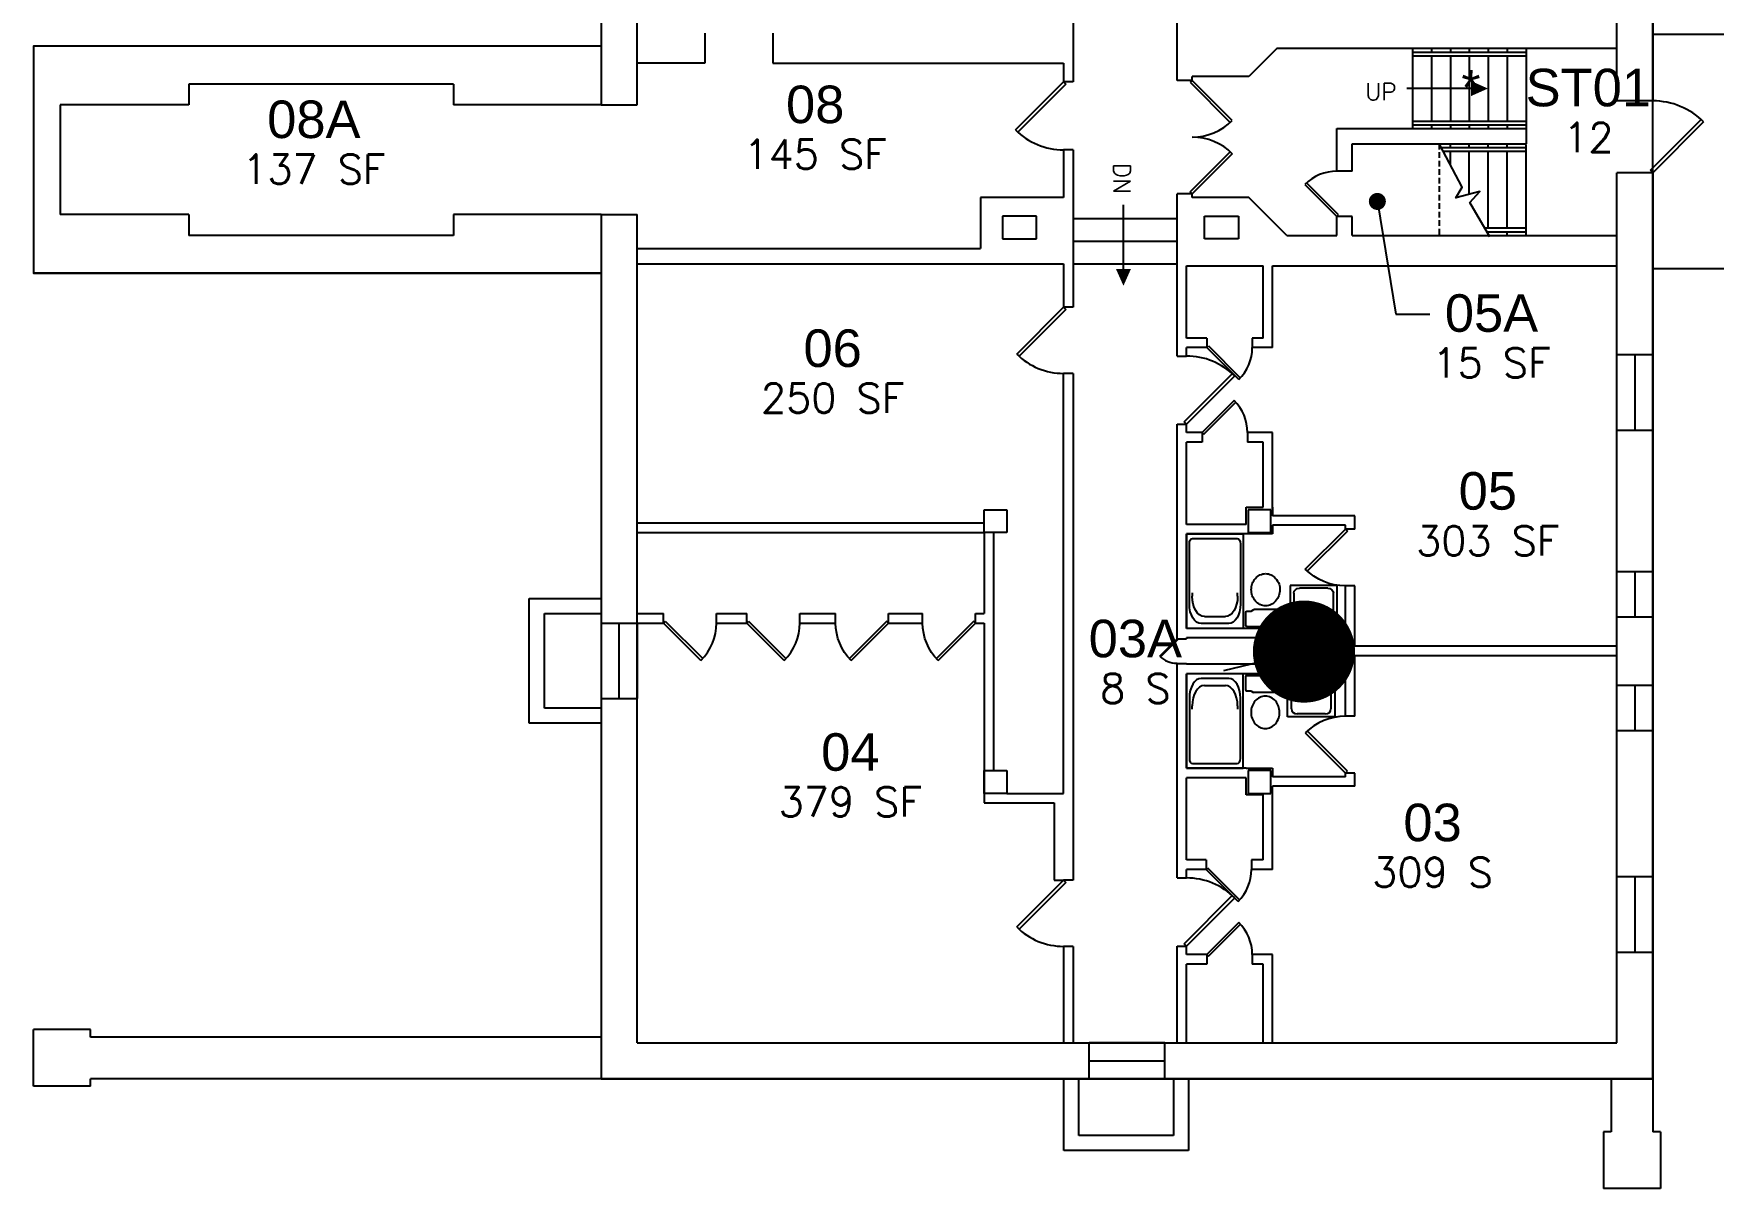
# Model space of a CAD drawing. Header units: inches. Extents: x 3065714 to 3066071, y 1244958 to 1245337.
# Drawn here: x 3065849.7 to 3065923.7, y 1245121.8 to 1245172.7 of the extents above; entities that cross this region are included whole.
import ezdxf
from ezdxf import colors
from ezdxf.entities.mleader import LeaderData, LeaderLine
from ezdxf.enums import TextEntityAlignment as Align
from ezdxf.math import Vec2, Vec3

# ---------------------------------------------------------------- set-up
doc = ezdxf.new("R2010")
doc.units = ezdxf.units.IN
doc.header["$MEASUREMENT"] = 0
doc.linetypes.add('HIDDEN', pattern=[0.375, 0.25, -0.125])
for name, color, linetype in [('A-AREA-BOUN', 3, 'HIDDEN'), ('A-DOOR', 2, 'Continuous'), ('A-FLOR-LEVL', 3, 'Continuous'), ('A-GLAZ', 2, 'Continuous'), ('A-SPAC-ANOT', 7, 'Continuous'), ('A-SPAC-GROS', 6, 'Continuous'), ('A-SPAC-RMNO', 4, 'Continuous'), ('A-SPAC-RMTW', 4, 'Continuous'), ('A-WALL', 7, 'Continuous'), ('L-SITE', 1, 'Continuous'), ('P-FIXT', 3, 'Continuous'), ('S-COLS', 5, 'Continuous')]:
    doc.layers.add(name, color=color, linetype=linetype)
doc.styles.add('FAI1', font='arial.ttf')
doc.styles.add('ROMANS', font='romans.shx')
doc.styles.add('SIMPLEX', font='simplex')
doc.styles.get("Standard").update_dxf_attribs({"font": 'arial.ttf'})
doc.dimstyles.get("Standard").update_dxf_attribs({"dimtxt": 0.18, "dimasz": 0.18, "dimexe": 0.18, "dimexo": 0.0625, "dimgap": 0.09, "dimtad": 0, "dimtih": 1, "dimtoh": 1, "dimdec": 4, "dimzin": 0, "dimdsep": 46, "dimtxsty": 'Standard', "dimcen": 0.09, "dimadec": 0, "dimazin": 0, "dimtfac": 1, "dimtdec": 4, "dimtofl": 0, "dimtmove": 0, "dimatfit": 3, "dimfxl": 1, "dimtolj": 1, "dimtzin": 0, "dimarcsym": 0})

# ---------------------------------------------------------------- blocks, each defined once
blk = doc.blocks.new('AB141')
for p, q in [((1, 0.5), (0, 0.5)), ((0, 0.5), (0, -0.5)), ((0.05, 0.395071), (0.05, -0.395071)), ((0.743209, 0.45), (0.104929, 0.45)), ((0.624759, 0.4), (0.660817, 0.4)), ((1, -0.5), (1, 0.5)), ((0.874759, 0.186058), (0.874759, -0.186058)), ((0.95, -0.243209), (0.95, 0.243209)), ((0, -0.5), (1, -0.5)), ((0.104929, -0.45), (0.743209, -0.45)), ((0.660817, -0.4), (0.624759, -0.4))]:
    blk.add_line(p, q)
for centre, radius, start, end in [((0.104929, 0.395071), 0.054929, 90, 180), ((0.660817, 0.186058), 0.213942, 0, 90), ((0.743209, 0.243209), 0.206791, 0, 90), ((0.660817, -0.186058), 0.213942, 270, 0), ((0.743209, -0.243209), 0.206791, 270, 0), ((0.104929, -0.395071), 0.054929, 180, 270)]:
    blk.add_arc(centre, radius, start, end)
blk = doc.blocks.new('AC141')
for p, q in [((0, 0.5), (1, 0.5)), ((0, -0.5), (0, 0.5)), ((0.346581, 0.4183), (0.810283, 0.4183)), ((1, 0.5), (1, -0.5)), ((0.0753, 0.12255), (0.145017, 0.12255)), ((0.0753, -0.12255), (0.0753, 0.12255)), ((0.145017, 0.12255), (0.145017, -0.12255)), ((0.226581, -0.2983), (0.226581, 0.2983)), ((0.930283, 0.2983), (0.930283, -0.2983)), ((0.145017, -0.12255), (0.0753, -0.12255)), ((1, -0.5), (0, -0.5)), ((0.810283, -0.4183), (0.346581, -0.4183))]:
    blk.add_line(p, q)
for centre, start, end in [((0.346581, 0.2983), 90, 180), ((0.810283, 0.2983), 0, 90), ((0.346581, -0.2983), 180, 270), ((0.810283, -0.2983), 270, 0)]:
    blk.add_arc(centre, 0.12, start, end)
blk = doc.blocks.new('AD131')
for p, q in [((0.03333, -0.475023), (0.03333, 0.475023)), ((0.05833, 0.500023), (0.298978, 0.500023)), ((0.323978, 0.475023), (0.323978, 0.362171)), ((0.323978, 0.362171), (0.354249, 0.298611)), ((0.354249, 0.298611), (0.354249, -0.298611)), ((0.323978, -0.362171), (0.354249, -0.298611)), ((0.05833, -0.500023), (0.298978, -0.500023)), ((0.323978, -0.475023), (0.323978, -0.362171))]:
    blk.add_line(p, q)
blk.add_lwpolyline([(1.033321, -0.002131, 0.084445), (1.00948, 0.138025, 0.091522), (0.944276, 0.252035, 0.103706), (0.835094, 0.337134, 0.134256), (0.729302, 0.357313, 0.114344), (0.615596, 0.330966, 0.103706), (0.514328, 0.252035, 0.091522), (0.449124, 0.138025, 0.084445), (0.425283, -0.002131, 0.084445), (0.449124, -0.142287, 0.091522), (0.514328, -0.256296, 0.103706), (0.615596, -0.335228, 0.114344), (0.729302, -0.361575, 0.114344), (0.843008, -0.335228, 0.103706), (0.944276, -0.256296, 0.091522), (1.00948, -0.142287, 0.084445)], format="xyb", close=True)
for centre, start, end in [((0.05833, 0.475023), 90, 180), ((0.298978, 0.475023), 0, 90), ((0.05833, -0.475023), 180, 270), ((0.298978, -0.475023), 270, 0)]:
    blk.add_arc(centre, 0.025, start, end)
blk = doc.blocks.new('ADO101')
for p, q in [((-0.207108, 0.707105), (0.499997, 0)), ((0.465624, -0.034373), (-0.240645, 0.671896)), ((0.499997, 0), (0.465624, -0.034373))]:
    blk.add_line(p, q)
blk.add_arc((0.499997, 0), 0.999997, 135, 180)
blk = doc.blocks.new('AWI002')
blk.add_line((-0.5, -1), (0.5, -1))
blk = doc.blocks.new('ADO401')
for p, q in [((-0.146446, 0.353552), (-0.499999, 0)), ((-0.482812, -0.017187), (-0.129678, 0.335948)), ((-0.129678, 0.335948), (-0.146446, 0.353552)), ((0.129678, 0.335948), (0.146446, 0.353552)), ((0.482812, -0.017187), (0.129678, 0.335948)), ((0.146446, 0.353552), (0.499999, 0)), ((-0.499999, 0), (-0.482812, -0.017187)), ((0.499999, 0), (0.482812, -0.017187))]:
    blk.add_line(p, q)
for centre, start, end in [((-0.499999, 0), 0, 45), ((0.499999, 0), 135, 180)]:
    blk.add_arc(centre, 0.499999, start, end)
blk = doc.blocks.new('ADO001')
for p, q in [((0.207106, 0.707105), (-0.499999, 0)), ((-0.465625, -0.034373), (0.240643, 0.671896)), ((-0.499999, 0), (-0.465625, -0.034373))]:
    blk.add_line(p, q)
blk.add_arc((-0.499999, 0), 0.999997, 0, 45)
blk = doc.blocks.new('FMGRM1')
at = {"style": 'FAI1'}
for tag, p in [('DATA1', (0, -0.2836)), ('DATA2', (0, -0.443)), ('DATA3', (0, -0.6024)), ('DATA4', (0, -0.7618)), ('DATA5', (0, -0.9213))]:
    blk.add_attdef(tag, text='', height=0.1172, dxfattribs=at).set_placement(p, align=Align.CENTER)
at = {"layer": 'A-SPAC-RMNO', "style": 'FAI1'}
blk.add_attdef('RMNUMB', text='', height=0.16, dxfattribs=at).set_placement((0, 0), align=Align.MIDDLE)
blk = doc.blocks.new('_Dot')
at = {"color": 0, "linetype": 'ByBlock', "lineweight": -2}
blk.add_line((-0.5, 0), (-1, 0), dxfattribs=at)
at = {"color": 0, "linetype": 'ByBlock', "const_width": 0.5}
blk.add_lwpolyline([(-0.25, 0, 1), (0.25, 0, 1)], format="xyb", close=True, dxfattribs=at)
blk = doc.blocks.new('SEECHART')
blk.add_text('*', height=0.15).set_placement((0, 0), align=Align.MIDDLE_CENTER)

msp = doc.modelspace()

# ---------------------------------------------------------------- linework, layer by layer
at = {"layer": 'A-AREA-BOUN'}
msp.add_line((3065911.599, 1245167.836), (3065911.599, 1245163.794), dxfattribs=at)
at = {"layer": 'A-FLOR-LEVL'}
for p, q in [((3065910.432, 1245172.044), (3065910.432, 1245168.503)), ((3065911.266, 1245172.044), (3065911.266, 1245171.878)), ((3065912.099, 1245172.044), (3065912.099, 1245171.878)), ((3065912.932, 1245172.044), (3065912.932, 1245171.878)), ((3065913.766, 1245172.044), (3065913.766, 1245171.878)), ((3065914.599, 1245172.044), (3065914.599, 1245171.878)), ((3065915.432, 1245172.044), (3065915.432, 1245168.503)), ((3065910.432, 1245171.878), (3065915.432, 1245171.878)), ((3065910.432, 1245171.711), (3065915.432, 1245171.711)), ((3065911.266, 1245171.711), (3065911.266, 1245168.836)), ((3065912.099, 1245171.711), (3065912.099, 1245168.836)), ((3065912.932, 1245171.711), (3065912.932, 1245168.836)), ((3065913.766, 1245171.711), (3065913.766, 1245168.836)), ((3065914.599, 1245171.711), (3065914.599, 1245168.836)), ((3065913.005, 1245170.269), (3065910.182, 1245170.269)), ((3065910.432, 1245168.836), (3065915.432, 1245168.836)), ((3065910.432, 1245168.669), (3065915.432, 1245168.669)), ((3065911.266, 1245168.669), (3065911.266, 1245168.503)), ((3065912.099, 1245168.669), (3065912.099, 1245168.503)), ((3065912.932, 1245168.669), (3065912.932, 1245168.503)), ((3065913.766, 1245168.669), (3065913.766, 1245168.503)), ((3065914.599, 1245168.669), (3065914.599, 1245168.503)), ((3065911.695, 1245167.669), (3065915.432, 1245167.669)), ((3065912.099, 1245167.669), (3065912.099, 1245167.799)), ((3065912.932, 1245167.669), (3065912.932, 1245167.799)), ((3065913.766, 1245167.669), (3065913.766, 1245167.799)), ((3065914.599, 1245167.669), (3065914.599, 1245167.799)), ((3065915.432, 1245163.794), (3065915.432, 1245167.799)), ((3065911.783, 1245167.503), (3065915.432, 1245167.503)), ((3065912.099, 1245166.905), (3065912.099, 1245167.503)), ((3065912.932, 1245165.607), (3065912.932, 1245167.503)), ((3065913.766, 1245164.128), (3065913.766, 1245167.503)), ((3065914.599, 1245164.128), (3065914.599, 1245167.503)), ((3065897.695, 1245162.323), (3065897.695, 1245165.146)), ((3065895.474, 1245164.548), (3065900.058, 1245164.548)), ((3065913.603, 1245164.128), (3065915.432, 1245164.128)), ((3065913.699, 1245163.961), (3065915.432, 1245163.961)), ((3065913.766, 1245163.794), (3065913.766, 1245163.961)), ((3065914.599, 1245163.794), (3065914.599, 1245163.961)), ((3065895.474, 1245163.548), (3065900.058, 1245163.548)), ((3065895.474, 1245162.548), (3065900.058, 1245162.548))]:
    msp.add_line(p, q, dxfattribs=at)
at = {"layer": 'A-FLOR-LEVL', "flags": 128}
msp.add_lwpolyline([(3065913.829, 1245163.735), (3065912.955, 1245165.251), (3065913.401, 1245165.732), (3065912.331, 1245165.447), (3065912.616, 1245165.928), (3065911.635, 1245167.782)], dxfattribs=at)
at = {"layer": 'A-FLOR-LEVL'}
for points in [[(3065913.005, 1245170.602), (3065913.005, 1245169.935), (3065913.752, 1245170.269)], [(3065898.028, 1245162.323), (3065897.362, 1245162.323), (3065897.695, 1245161.576)]]:
    msp.add_solid(points, dxfattribs=at)
at = {"layer": 'A-GLAZ'}
for p, q in [((3065919.432, 1245155.215), (3065919.432, 1245158.548)), ((3065921.016, 1245155.215), (3065921.016, 1245158.548)), ((3065919.432, 1245147.079), (3065919.432, 1245149.079)), ((3065919.432, 1245146.98), (3065919.432, 1245148.98)), ((3065921.016, 1245146.98), (3065921.016, 1245148.98)), ((3065874.683, 1245146.715), (3065874.683, 1245143.382)), ((3065876.266, 1245146.715), (3065876.266, 1245143.382)), ((3065919.432, 1245142.079), (3065919.432, 1245144.079)), ((3065919.432, 1245141.98), (3065919.432, 1245143.98)), ((3065921.016, 1245141.98), (3065921.016, 1245143.98)), ((3065919.432, 1245132.215), (3065919.432, 1245135.548)), ((3065921.016, 1245132.215), (3065921.016, 1245135.548)), ((3065899.516, 1245128.215), (3065896.183, 1245128.215)), ((3065899.516, 1245126.632), (3065896.183, 1245126.632))]:
    msp.add_line(p, q, dxfattribs=at)
at = {"layer": 'A-SPAC-GROS'}
msp.add_lwpolyline([(3065874.683, 1245172.132), (3065849.683, 1245172.132), (3065849.683, 1245162.132), (3065874.683, 1245162.132), (3065874.683, 1245126.632), (3065895.064, 1245126.632), (3065900.564, 1245126.632), (3065921.016, 1245126.632), (3065921.016, 1245312.465), (3065917.016, 1245312.465), (3065917.016, 1245321.465), (3065902.349, 1245321.465), (3065893.349, 1245321.465), (3065888.683, 1245321.465), (3065888.683, 1245312.465), (3065874.683, 1245312.465)], close=True, dxfattribs=at)
at = {"layer": 'A-WALL'}
for p, q in [((3065874.683, 1245312.465), (3065874.683, 1245169.548)), ((3065921.016, 1245312.465), (3065921.016, 1245169.724)), ((3065876.266, 1245169.548), (3065876.266, 1245310.882)), ((3065919.432, 1245169.724), (3065919.432, 1245310.866)), ((3065895.474, 1245177.507), (3065895.474, 1245170.569)), ((3065900.058, 1245170.628), (3065900.058, 1245177.215)), ((3065879.248, 1245172.715), (3065879.248, 1245171.382)), ((3065882.248, 1245172.715), (3065882.248, 1245171.382)), ((3065904.474, 1245172.044), (3065903.224, 1245170.794)), ((3065904.474, 1245172.044), (3065919.432, 1245172.044)), ((3065879.248, 1245171.382), (3065876.266, 1245171.382)), ((3065882.248, 1245171.382), (3065895.058, 1245171.382)), ((3065895.058, 1245171.382), (3065895.058, 1245170.569)), ((3065895.474, 1245170.569), (3065895.058, 1245170.569)), ((3065900.724, 1245170.628), (3065900.058, 1245170.628)), ((3065900.724, 1245170.628), (3065900.724, 1245170.794)), ((3065903.224, 1245170.794), (3065900.724, 1245170.794)), ((3065874.683, 1245169.548), (3065876.266, 1245169.548)), ((3065921.016, 1245169.724), (3065919.432, 1245169.724)), ((3065907.099, 1245168.503), (3065915.432, 1245168.503)), ((3065907.099, 1245166.628), (3065907.099, 1245168.503)), ((3065915.432, 1245168.503), (3065915.432, 1245167.836)), ((3065895.058, 1245167.569), (3065895.058, 1245165.548)), ((3065895.474, 1245167.569), (3065895.058, 1245167.569)), ((3065895.058, 1245167.569), (3065895.058, 1245165.461)), ((3065895.474, 1245167.569), (3065895.474, 1245160.632)), ((3065907.766, 1245167.836), (3065915.432, 1245167.836)), ((3065907.766, 1245166.628), (3065907.766, 1245167.836)), ((3065907.766, 1245166.628), (3065907.099, 1245166.628)), ((3065919.432, 1245128.215), (3065919.432, 1245166.558)), ((3065921.016, 1245166.558), (3065919.432, 1245166.558)), ((3065921.016, 1245166.558), (3065921.016, 1245126.632)), ((3065891.391, 1245165.461), (3065891.391, 1245163.215)), ((3065895.058, 1245165.461), (3065891.391, 1245165.461)), ((3065900.724, 1245165.628), (3065900.058, 1245165.628)), ((3065900.058, 1245158.48), (3065900.058, 1245165.628)), ((3065900.724, 1245165.461), (3065900.724, 1245165.628)), ((3065903.224, 1245165.461), (3065900.724, 1245165.461)), ((3065904.891, 1245163.794), (3065903.224, 1245165.461)), ((3065874.683, 1245164.715), (3065876.266, 1245164.715)), ((3065874.683, 1245164.715), (3065874.683, 1245126.632)), ((3065876.266, 1245128.215), (3065876.266, 1245164.715)), ((3065893.87, 1245164.645), (3065892.37, 1245164.645)), ((3065892.37, 1245164.645), (3065892.37, 1245163.645)), ((3065893.87, 1245163.645), (3065893.87, 1245164.645)), ((3065901.26, 1245163.645), (3065901.26, 1245164.645)), ((3065901.26, 1245164.645), (3065902.76, 1245164.645)), ((3065902.76, 1245164.645), (3065902.76, 1245163.645)), ((3065907.099, 1245163.794), (3065907.099, 1245164.628)), ((3065907.766, 1245164.628), (3065907.099, 1245164.628)), ((3065907.766, 1245163.794), (3065907.766, 1245164.628)), ((3065876.266, 1245163.215), (3065891.391, 1245163.215)), ((3065892.37, 1245163.645), (3065893.87, 1245163.645)), ((3065902.76, 1245163.645), (3065901.26, 1245163.645)), ((3065904.891, 1245163.794), (3065907.099, 1245163.794)), ((3065907.766, 1245163.794), (3065919.432, 1245163.794)), ((3065876.266, 1245162.548), (3065895.058, 1245162.548)), ((3065895.058, 1245162.548), (3065895.058, 1245160.632)), ((3065900.474, 1245162.461), (3065903.849, 1245162.461)), ((3065900.474, 1245159.272), (3065900.474, 1245162.461)), ((3065900.474, 1245159.272), (3065900.474, 1245162.461)), ((3065903.849, 1245159.272), (3065903.849, 1245162.461)), ((3065904.266, 1245158.855), (3065904.266, 1245162.461)), ((3065904.266, 1245162.461), (3065919.432, 1245162.461)), ((3065895.474, 1245160.632), (3065895.058, 1245160.632)), ((3065901.37, 1245159.272), (3065900.474, 1245159.272)), ((3065901.37, 1245158.855), (3065900.474, 1245158.855)), ((3065900.474, 1245158.48), (3065900.474, 1245158.855)), ((3065900.474, 1245158.48), (3065900.474, 1245158.855)), ((3065901.37, 1245159.272), (3065901.37, 1245158.855)), ((3065903.37, 1245159.272), (3065903.37, 1245158.855)), ((3065903.849, 1245159.272), (3065903.37, 1245159.272)), ((3065904.266, 1245158.855), (3065903.37, 1245158.855)), ((3065900.058, 1245158.48), (3065900.474, 1245158.48)), ((3065919.432, 1245158.548), (3065921.016, 1245158.548)), ((3065895.474, 1245157.715), (3065895.058, 1245157.715)), ((3065895.058, 1245139.209), (3065895.058, 1245157.715)), ((3065895.474, 1245157.715), (3065895.474, 1245135.382)), ((3065900.058, 1245146.022), (3065900.058, 1245155.48)), ((3065900.058, 1245155.48), (3065900.474, 1245155.48)), ((3065900.058, 1245146.022), (3065900.058, 1245155.48)), ((3065900.474, 1245155.105), (3065900.474, 1245155.48)), ((3065900.474, 1245155.105), (3065900.474, 1245155.48)), ((3065901.162, 1245155.105), (3065900.474, 1245155.105)), ((3065901.162, 1245155.105), (3065901.162, 1245154.688)), ((3065903.162, 1245155.105), (3065903.162, 1245154.688)), ((3065904.266, 1245155.105), (3065903.162, 1245155.105)), ((3065904.266, 1245151.438), (3065904.266, 1245155.105)), ((3065919.432, 1245155.215), (3065921.016, 1245155.215)), ((3065901.162, 1245154.688), (3065900.474, 1245154.688)), ((3065900.474, 1245151.063), (3065900.474, 1245154.688)), ((3065900.474, 1245151.063), (3065900.474, 1245154.688)), ((3065903.849, 1245154.688), (3065903.162, 1245154.688)), ((3065903.849, 1245151.813), (3065903.849, 1245154.688)), ((3065903.099, 1245151.063), (3065903.099, 1245151.813)), ((3065903.099, 1245151.813), (3065903.849, 1245151.813)), ((3065904.266, 1245151.813), (3065904.266, 1245151.438)), ((3065907.891, 1245151.438), (3065904.266, 1245151.438)), ((3065907.891, 1245150.855), (3065907.891, 1245151.438)), ((3065891.558, 1245150.709), (3065891.558, 1245147.132)), ((3065891.974, 1245150.709), (3065891.974, 1245140.209)), ((3065903.099, 1245151.063), (3065900.474, 1245151.063)), ((3065900.474, 1245150.647), (3065900.474, 1245146.48)), ((3065903.099, 1245150.647), (3065900.474, 1245150.647)), ((3065900.474, 1245146.48), (3065900.474, 1245150.647)), ((3065904.266, 1245150.647), (3065903.099, 1245150.647)), ((3065904.266, 1245151.022), (3065904.266, 1245150.647)), ((3065907.474, 1245151.022), (3065904.266, 1245151.022)), ((3065907.474, 1245150.855), (3065907.474, 1245151.022)), ((3065907.891, 1245150.855), (3065907.474, 1245150.855)), ((3065907.474, 1245146.48), (3065907.474, 1245148.355)), ((3065907.891, 1245148.355), (3065907.474, 1245148.355)), ((3065907.891, 1245145.688), (3065907.891, 1245148.355)), ((3065919.432, 1245148.98), (3065921.016, 1245148.98)), ((3065871.516, 1245147.798), (3065874.683, 1245147.798)), ((3065871.516, 1245142.298), (3065871.516, 1245147.798)), ((3065872.183, 1245147.132), (3065874.683, 1245147.132)), ((3065872.183, 1245142.965), (3065872.183, 1245147.132)), ((3065876.266, 1245147.132), (3065877.433, 1245147.132)), ((3065879.766, 1245147.132), (3065881.099, 1245147.132)), ((3065883.433, 1245147.132), (3065885.016, 1245147.132)), ((3065887.349, 1245147.132), (3065888.849, 1245147.132)), ((3065891.183, 1245147.132), (3065891.558, 1245147.132)), ((3065919.432, 1245146.98), (3065921.016, 1245146.98)), ((3065874.683, 1245146.715), (3065876.266, 1245146.715)), ((3065876.266, 1245146.715), (3065877.433, 1245146.715)), ((3065879.766, 1245146.715), (3065881.099, 1245146.715)), ((3065883.433, 1245146.715), (3065885.016, 1245146.715)), ((3065887.349, 1245146.715), (3065888.849, 1245146.715)), ((3065891.183, 1245146.715), (3065891.558, 1245146.715)), ((3065891.558, 1245146.715), (3065891.558, 1245138.792)), ((3065907.474, 1245146.48), (3065900.474, 1245146.48)), ((3065900.058, 1245146.022), (3065900.474, 1245146.022)), ((3065907.474, 1245146.063), (3065900.474, 1245146.063)), ((3065900.474, 1245146.063), (3065900.474, 1245146.022)), ((3065900.474, 1245146.022), (3065900.474, 1245146.063)), ((3065907.474, 1245144.897), (3065907.474, 1245146.063)), ((3065919.432, 1245145.688), (3065907.891, 1245145.688)), ((3065900.058, 1245144.938), (3065900.474, 1245144.938)), ((3065900.058, 1245135.48), (3065900.058, 1245144.938)), ((3065900.474, 1245144.938), (3065900.474, 1245144.897)), ((3065900.474, 1245144.897), (3065900.474, 1245144.938)), ((3065907.474, 1245144.897), (3065900.474, 1245144.897)), ((3065919.432, 1245145.272), (3065907.891, 1245145.272)), ((3065907.891, 1245142.605), (3065907.891, 1245145.272)), ((3065900.474, 1245144.48), (3065900.474, 1245140.313)), ((3065907.474, 1245144.48), (3065900.474, 1245144.48)), ((3065900.474, 1245140.313), (3065900.474, 1245144.48)), ((3065907.474, 1245142.605), (3065907.474, 1245144.48)), ((3065919.432, 1245143.98), (3065921.016, 1245143.98)), ((3065874.683, 1245143.382), (3065876.266, 1245143.382)), ((3065874.683, 1245142.965), (3065872.183, 1245142.965)), ((3065907.891, 1245142.605), (3065907.474, 1245142.605)), ((3065874.683, 1245142.298), (3065871.516, 1245142.298)), ((3065919.432, 1245141.98), (3065921.016, 1245141.98)), ((3065903.099, 1245140.313), (3065900.474, 1245140.313)), ((3065903.099, 1245140.313), (3065904.266, 1245140.313)), ((3065904.266, 1245140.313), (3065904.266, 1245139.938)), ((3065904.266, 1245140.313), (3065904.266, 1245139.938)), ((3065903.099, 1245139.897), (3065900.474, 1245139.897)), ((3065900.474, 1245136.272), (3065900.474, 1245139.897)), ((3065900.474, 1245136.272), (3065900.474, 1245139.897)), ((3065903.099, 1245139.147), (3065903.099, 1245139.897)), ((3065907.474, 1245139.938), (3065904.266, 1245139.938)), ((3065904.266, 1245135.855), (3065904.266, 1245139.522)), ((3065907.891, 1245139.522), (3065904.266, 1245139.522)), ((3065907.474, 1245139.938), (3065907.474, 1245140.105)), ((3065907.891, 1245140.105), (3065907.474, 1245140.105)), ((3065907.891, 1245139.522), (3065907.891, 1245140.105)), ((3065891.558, 1245138.792), (3065894.641, 1245138.792)), ((3065892.558, 1245139.209), (3065895.058, 1245139.209)), ((3065894.641, 1245138.792), (3065894.641, 1245135.382)), ((3065903.849, 1245139.147), (3065903.099, 1245139.147)), ((3065903.849, 1245136.272), (3065903.849, 1245139.147)), ((3065901.333, 1245136.272), (3065900.474, 1245136.272)), ((3065901.333, 1245135.855), (3065900.474, 1245135.855)), ((3065900.474, 1245135.48), (3065900.474, 1245135.855)), ((3065900.474, 1245135.48), (3065900.474, 1245135.855)), ((3065901.333, 1245136.272), (3065901.333, 1245135.855)), ((3065903.849, 1245136.272), (3065903.333, 1245136.272)), ((3065903.333, 1245136.272), (3065903.333, 1245135.855)), ((3065904.266, 1245135.855), (3065903.333, 1245135.855)), ((3065894.641, 1245135.382), (3065895.058, 1245135.382)), ((3065895.474, 1245135.382), (3065895.058, 1245135.382)), ((3065900.058, 1245135.48), (3065900.474, 1245135.48)), ((3065919.432, 1245135.548), (3065921.016, 1245135.548)), ((3065895.058, 1245132.465), (3065895.058, 1245128.215)), ((3065895.474, 1245132.465), (3065895.058, 1245132.465)), ((3065895.474, 1245132.465), (3065895.474, 1245128.215)), ((3065900.058, 1245128.215), (3065900.058, 1245132.48)), ((3065900.058, 1245132.48), (3065900.474, 1245132.48)), ((3065900.474, 1245132.105), (3065900.474, 1245132.48)), ((3065900.474, 1245132.105), (3065900.474, 1245132.48)), ((3065901.37, 1245132.105), (3065900.474, 1245132.105)), ((3065901.37, 1245132.105), (3065901.37, 1245131.688)), ((3065903.37, 1245132.105), (3065903.37, 1245131.688)), ((3065904.266, 1245132.105), (3065903.37, 1245132.105)), ((3065904.266, 1245128.215), (3065904.266, 1245132.105)), ((3065919.432, 1245132.215), (3065921.016, 1245132.215)), ((3065900.474, 1245128.215), (3065900.474, 1245131.688)), ((3065901.37, 1245131.688), (3065900.474, 1245131.688)), ((3065900.474, 1245128.438), (3065900.474, 1245131.688)), ((3065903.849, 1245131.688), (3065903.37, 1245131.688)), ((3065903.849, 1245128.215), (3065903.849, 1245131.688)), ((3065876.266, 1245128.215), (3065919.432, 1245128.215)), ((3065896.183, 1245126.632), (3065896.183, 1245128.215)), ((3065899.516, 1245126.632), (3065899.516, 1245128.215)), ((3065921.016, 1245126.632), (3065874.683, 1245126.632)), ((3065895.064, 1245123.465), (3065895.064, 1245126.632)), ((3065895.73, 1245124.132), (3065895.73, 1245126.632)), ((3065899.897, 1245126.632), (3065899.897, 1245124.132)), ((3065900.564, 1245126.632), (3065900.564, 1245123.465)), ((3065899.897, 1245124.132), (3065895.73, 1245124.132)), ((3065900.564, 1245123.465), (3065895.064, 1245123.465))]:
    msp.add_line(p, q, dxfattribs=at)
at = {"layer": 'A-WALL', "flags": 128}
for points in [[(3065876.266, 1245151.126), (3065891.558, 1245151.126)], [(3065876.266, 1245150.709), (3065891.558, 1245150.709)], [(3065877.433, 1245146.715), (3065877.433, 1245147.132)], [(3065879.766, 1245146.715), (3065879.766, 1245147.132)], [(3065881.099, 1245146.715), (3065881.099, 1245147.132)], [(3065883.433, 1245146.715), (3065883.433, 1245147.132)], [(3065885.016, 1245146.715), (3065885.016, 1245147.132)], [(3065887.349, 1245146.715), (3065887.349, 1245147.132)], [(3065888.849, 1245146.715), (3065888.849, 1245147.132)], [(3065891.183, 1245146.715), (3065891.183, 1245147.132)]]:
    msp.add_lwpolyline(points, dxfattribs=at)
at = {"layer": 'L-SITE'}
for p, q in [((3065874.683, 1245172.132), (3065849.683, 1245172.132)), ((3065849.683, 1245172.132), (3065849.683, 1245162.132)), ((3065849.683, 1245172.132), (3065849.683, 1245162.132)), ((3065921.016, 1245172.669), (3065924.516, 1245172.669)), ((3065856.516, 1245170.465), (3065856.516, 1245169.548)), ((3065868.183, 1245170.465), (3065856.516, 1245170.465)), ((3065868.183, 1245170.465), (3065868.183, 1245169.548)), ((3065850.849, 1245169.548), (3065850.849, 1245164.715)), ((3065856.516, 1245169.548), (3065850.849, 1245169.548)), ((3065874.683, 1245169.548), (3065868.183, 1245169.548)), ((3065856.516, 1245164.715), (3065850.849, 1245164.715)), ((3065856.516, 1245164.715), (3065856.516, 1245163.798)), ((3065874.683, 1245164.715), (3065868.183, 1245164.715)), ((3065868.183, 1245164.715), (3065868.183, 1245163.798)), ((3065868.183, 1245163.798), (3065856.516, 1245163.798)), ((3065874.683, 1245162.132), (3065849.683, 1245162.132)), ((3065921.016, 1245162.336), (3065924.516, 1245162.336)), ((3065852.183, 1245128.798), (3065849.683, 1245128.798)), ((3065849.683, 1245126.298), (3065849.683, 1245128.798)), ((3065852.183, 1245128.465), (3065852.183, 1245128.798)), ((3065874.683, 1245128.465), (3065852.183, 1245128.465)), ((3065852.183, 1245126.298), (3065849.683, 1245126.298)), ((3065852.183, 1245126.298), (3065852.183, 1245126.632)), ((3065874.683, 1245126.632), (3065852.183, 1245126.632)), ((3065919.183, 1245126.632), (3065919.183, 1245124.298)), ((3065921.016, 1245126.632), (3065921.016, 1245124.298)), ((3065918.849, 1245124.298), (3065918.849, 1245121.798)), ((3065919.183, 1245124.298), (3065918.849, 1245124.298)), ((3065921.349, 1245124.298), (3065921.016, 1245124.298)), ((3065921.349, 1245124.298), (3065921.349, 1245121.798)), ((3065921.349, 1245121.798), (3065918.849, 1245121.798))]:
    msp.add_line(p, q, dxfattribs=at)
at = {"layer": 'S-COLS'}
for p, q in [((3065891.558, 1245151.709), (3065892.558, 1245151.709)), ((3065891.558, 1245150.709), (3065891.558, 1245151.709)), ((3065892.558, 1245151.709), (3065892.558, 1245150.709)), ((3065903.186, 1245151.709), (3065903.186, 1245150.709)), ((3065904.186, 1245151.709), (3065903.186, 1245151.709)), ((3065904.186, 1245150.709), (3065904.186, 1245151.709)), ((3065892.558, 1245150.709), (3065891.558, 1245150.709)), ((3065903.186, 1245150.709), (3065904.186, 1245150.709)), ((3065891.558, 1245139.209), (3065891.558, 1245140.209)), ((3065891.558, 1245140.209), (3065892.558, 1245140.209)), ((3065892.558, 1245140.209), (3065892.558, 1245139.209)), ((3065904.186, 1245140.209), (3065903.186, 1245140.209)), ((3065903.186, 1245140.209), (3065903.186, 1245139.209)), ((3065904.186, 1245139.209), (3065904.186, 1245140.209)), ((3065892.558, 1245139.209), (3065891.558, 1245139.209)), ((3065903.186, 1245139.209), (3065904.186, 1245139.209))]:
    msp.add_line(p, q, dxfattribs=at)

# ---------------------------------------------------------------- block references
at = {"layer": 'A-DOOR'}
for name, p, xscale, yscale, zscale, rotation in [('ADO101', (3065895.058, 1245169.069), 3, 3, 6.666666666666666, 90), ('ADO401', (3065900.724, 1245168.128), 5, 5, 6.666666666666666, 270), ('ADO101', (3065921.016, 1245168.141), 3.166666666666667, 3.166666666666667, 6.666666666666666, 270), ('ADO001', (3065907.099, 1245165.628), 2, 2, 6.666666666666666, 90), ('ADO101', (3065895.058, 1245159.173), 2.916666666666667, 2.916666666666667, 6.666666666666666, 90), ('ADO101', (3065902.37, 1245158.855), 2, 2, 6.666666666666666, 180), ('ADO101', (3065900.474, 1245156.98), 3, 3, 6.666666666666666, 270), ('ADO001', (3065907.474, 1245149.605), -2.5, 2.5, 6.666666666666666, 90.00000000000007), ('ADO101', (3065878.599, 1245146.715), 2.333340333354546, 2.333340333354546, 7.77780111118182, 180), ('ADO101', (3065882.266, 1245146.715), 2.333340333354546, 2.333340333354546, 7.77780111118182, 180), ('ADO101', (3065886.183, 1245146.715), -2.333340333354537, 2.333340333354546, 7.77780111118182, 180), ('ADO101', (3065890.016, 1245146.715), -2.333340333354537, 2.333340333354546, 7.77780111118182, 180), ('ADO101', (3065900.058, 1245145.48), 1.083333333333333, 1.083333333333333, 6.666666666666666, 90), ('ADO001', (3065907.474, 1245141.355), 2.5, 2.5, 6.666666666666666, 90), ('ADO101', (3065902.333, 1245135.855), 2, 2, 6.666666666666666, 180), ('ADO101', (3065895.058, 1245133.923), 2.916666666666667, 2.916666666666667, 6.666666666666666, 90), ('ADO101', (3065900.474, 1245133.98), 3, 3, 6.666666666666666, 270)]:
    msp.add_blockref(name, p, dxfattribs=dict(at, xscale=xscale, yscale=yscale, zscale=zscale, rotation=rotation))
at = {"layer": 'A-DOOR', "xscale": 2, "yscale": 2, "zscale": 6.666666666666666}
for p in [(3065902.162, 1245155.105), (3065902.37, 1245132.105)]:
    msp.add_blockref('ADO001', p, dxfattribs=at)
at = {"layer": 'A-GLAZ', "zscale": 3}
for p, xscale, yscale, rotation in [((3065921.016, 1245156.882), 3.333333333333333, 0.7917717499999999, 270), ((3065921.016, 1245147.98), 2, 0.7917717499999999, 270), ((3065921.016, 1245147.98), 2, 0.7917717499999999, 270), ((3065874.683, 1245145.048), 3.333333333333333, 0.7916666666666666, 90), ((3065921.016, 1245142.98), 2, 0.7917717499999999, 270), ((3065921.016, 1245142.98), 2, 0.7917717499999999, 270), ((3065921.016, 1245133.882), 3.333333333333333, 0.7917717499999999, 270)]:
    msp.add_blockref('AWI002', p, dxfattribs=dict(at, xscale=xscale, yscale=yscale, rotation=rotation))
at = {"layer": 'A-GLAZ', "xscale": 3.333333333333333, "yscale": 0.7916666666666666, "zscale": 3}
msp.add_blockref('AWI002', (3065897.849, 1245128.215), dxfattribs=at)
at = {"layer": 'A-SPAC-ANOT', "xscale": 10.34166666666667, "yscale": 10.34166666666667, "zscale": 10.34166666666667}
msp.add_blockref('SEECHART', (3065913.004, 1245170.313), dxfattribs=at)
at = {"layer": 'A-SPAC-RMTW'}
ref = msp.add_blockref('FMGRM1', (3065918.175, 1245170.313), dxfattribs=dict(at, xscale=10.34166666666666, yscale=10.34166666666666, zscale=10.34166666666666))
ref.add_attrib('RMNUMB', 'ST01', dxfattribs={"layer": 'A-SPAC-RMNO', "height": 1.6547, "style": 'FAI1'}).set_placement((3065918.175, 1245170.313), align=Align.MIDDLE)
ref = msp.add_blockref('FMGRM1', (3065862.03, 1245168.914), dxfattribs=dict(at, xscale=10.34166666666666, yscale=10.34166666666666, zscale=10.34166666666666))
ref.add_attrib('RMNUMB', '08A', dxfattribs={"layer": 'A-SPAC-RMNO', "height": 1.6547, "style": 'FAI1'}).set_placement((3065862.03, 1245168.914), align=Align.MIDDLE)
ref = msp.add_blockref('FMGRM1', (3065884.116, 1245169.571), dxfattribs=dict(at, xscale=10.34166666666666, yscale=10.34166666666666, zscale=10.34166666666666))
ref.add_attrib('RMNUMB', '08', dxfattribs={"layer": 'A-SPAC-RMNO', "height": 1.6547, "style": 'FAI1'}).set_placement((3065884.116, 1245169.571), align=Align.MIDDLE)
ref = msp.add_blockref('FMGRM1', (3065913.91, 1245160.375), dxfattribs=dict(at, xscale=10.34166666666667, yscale=10.34166666666667, zscale=10.34166666666667))
ref.add_attrib('RMNUMB', '05A', dxfattribs={"layer": 'A-SPAC-RMNO', "height": 1.6547, "style": 'FAI1'}).set_placement((3065913.91, 1245160.375), align=Align.MIDDLE)
ref = msp.add_blockref('FMGRM1', (3065884.884, 1245158.827), dxfattribs=dict(at, xscale=10.34166666666666, yscale=10.34166666666666, zscale=10.34166666666666))
ref.add_attrib('RMNUMB', '06', dxfattribs={"layer": 'A-SPAC-RMNO', "height": 1.6547, "style": 'FAI1'}).set_placement((3065884.884, 1245158.827), align=Align.MIDDLE)
ref = msp.add_blockref('FMGRM1', (3065913.747, 1245152.538), dxfattribs=dict(at, xscale=10.34166666666666, yscale=10.34166666666666, zscale=10.34166666666666))
ref.add_attrib('RMNUMB', '05', dxfattribs={"layer": 'A-SPAC-RMNO', "height": 1.6547, "style": 'FAI1'}).set_placement((3065913.747, 1245152.538), align=Align.MIDDLE)
ref = msp.add_blockref('FMGRM1', (3065898.219, 1245146.032), dxfattribs=dict(at, xscale=10.34166666666666, yscale=10.34166666666666, zscale=10.34166666666666))
ref.add_attrib('RMNUMB', '03A', dxfattribs={"layer": 'A-SPAC-RMNO', "height": 1.6547, "style": 'FAI1'}).set_placement((3065898.219, 1245146.032), align=Align.MIDDLE)
ref = msp.add_blockref('FMGRM1', (3065885.662, 1245141.031), dxfattribs=dict(at, xscale=10.34166666666667, yscale=10.34166666666667, zscale=10.34166666666667))
ref.add_attrib('RMNUMB', '04', dxfattribs={"layer": 'A-SPAC-RMNO', "height": 1.6547, "style": 'FAI1'}).set_placement((3065885.662, 1245141.031), align=Align.MIDDLE)
ref = msp.add_blockref('FMGRM1', (3065911.313, 1245137.926), dxfattribs=dict(at, xscale=10.34166666666666, yscale=10.34166666666666, zscale=10.34166666666666))
ref.add_attrib('RMNUMB', '03', dxfattribs={"layer": 'A-SPAC-RMNO', "height": 1.6547, "style": 'FAI1'}).set_placement((3065911.313, 1245137.926), align=Align.MIDDLE)
at = {"layer": 'P-FIXT'}
for name, p, xscale, yscale, zscale, rotation in [('AB141', (3065901.724, 1245150.647), -4.166666666666666, 2.5, 1.5, 90), ('AD131', (3065903.959, 1245146.48), -2.333333333333333, 1.75, 1.416666666666667, 270), ('AC141', (3065906.074, 1245146.541), -1.833333333333333, 2.083333333333333, 0.75, 270), ('AB141', (3065901.724, 1245140.313), 4.166666666666666, 2.5, 1.5, 90), ('AD131', (3065903.948, 1245144.48), 2.333333333333333, 1.75, 1.416666666666667, 270), ('AC141', (3065905.967, 1245144.419), 1.833333333333333, 2.083333333333333, 0.75, 270)]:
    msp.add_blockref(name, p, dxfattribs=dict(at, xscale=xscale, yscale=yscale, zscale=zscale, rotation=rotation))

# ---------------------------------------------------------------- texts
at = {"layer": 'A-FLOR-LEVL', "style": 'SIMPLEX'}
msp.add_text('UP', height=0.75, dxfattribs=at).set_placement((3065908.347, 1245169.752))
msp.add_text('DN', height=0.75, rotation=270, dxfattribs=at).set_placement((3065897.26, 1245166.995))
at = {"layer": 'A-SPAC-ANOT', "style": 'ROMANS'}
for s, p in [('12', (3065918.175, 1245167.469)), ('145 SF', (3065884.116, 1245166.727)), ('137 SF', (3065862.03, 1245166.07)), ('15 SF', (3065913.91, 1245157.531)), ('250 SF', (3065884.884, 1245155.983)), ('303 SF', (3065913.747, 1245149.694)), ('8 S', (3065898.219, 1245143.189)), ('379 SF', (3065885.662, 1245138.187)), ('309 S', (3065911.313, 1245135.082))]:
    msp.add_text(s, height=1.2927, dxfattribs=at).set_placement(p, align=Align.CENTER)

# ---------------------------------------------------------------- leaders
at = {"layer": 'A-SPAC-RMTW'}
msp.add_leader([(3065905.648, 1245145.455), (3065902.097, 1245144.61)], dimstyle='Standard', override={"dimscale": 192, "dimasz": 0.09375, "dimlunit": 4, "dimtmove": 2, "dimldrblk": 'DotSmall'}, dxfattribs=at)
ml = msp.add_multileader_mtext('Standard', dxfattribs=at)
ml.set_content('', color=256, style='SIMPLEX')
ml.set_leader_properties()
ml.set_arrow_properties(name='DOT')
ml.build(insert=Vec2(0, 0))
ml.multileader.update_dxf_attribs({"text_left_attachment_type": 2, "text_right_attachment_type": 2, "dogleg_length": 0.0938, "arrow_head_size": 0.75, "scale": 192})
ctx = ml.context
ctx.base_point, ctx.scale, ctx.char_height, ctx.arrow_head_size, ctx.landing_gap_size, ctx.plane_origin = Vec3(3065911.191, 1245160.321), 192, 1.5, 0.75, 0.5, Vec3(3065908.88, 1245165.294)
ctx.left_attachment, ctx.right_attachment = 2, 2
notes = []
notes.append((ctx, [(0, (1, 1, 0), (3065909.691, 1245160.321), (1, 0), 1.5, [(0, [(3065908.88, 1245165.294)], 0, [])])]))
ctx.mtext.insert, ctx.mtext.flow_direction = Vec3(3065911.691, 1245161.071), 5
for ctx, leaders in notes:
    for number, flags, end, landing, length, lines in leaders:
        leader = LeaderData()
        leader.index, (leader.has_last_leader_line, leader.has_dogleg_vector, leader.attachment_direction) = number, flags
        leader.last_leader_point, leader.dogleg_vector, leader.dogleg_length = Vec3(end), Vec3(landing), length
        for number, points, colour, breaks in lines:
            line = LeaderLine()
            line.index, line.vertices, line.color, line.breaks = number, Vec3.list(points), colors.encode_raw_color(colour), breaks
            leader.lines.append(line)
        ctx.leaders.append(leader)

doc.saveas('drawing.dxf')
